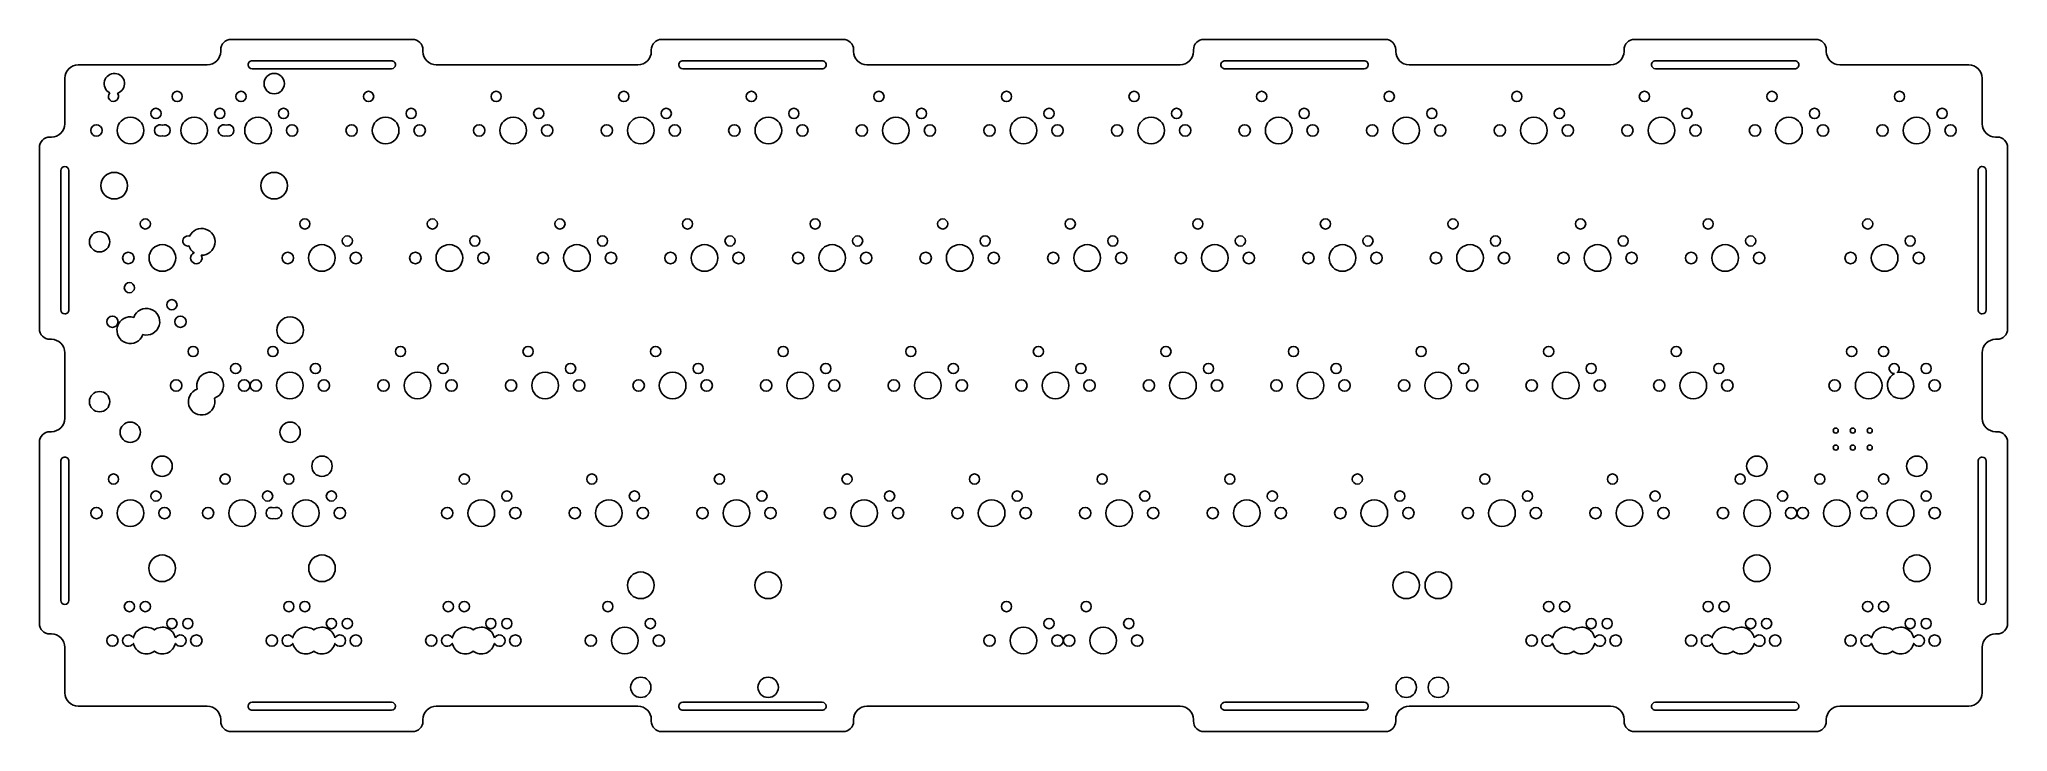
# Model space of a CAD drawing. Header units: millimetres. Extents: x 51 to 345, y -155 to -51.
import ezdxf

# ---------------------------------------------------------------- set-up
doc = ezdxf.new("R2010")
doc.units = ezdxf.units.MM
doc.layers.get('0').update_dxf_attribs({"linetype": 'CONTINUOUS'})

msp = doc.modelspace()

# ---------------------------------------------------------------- linework, layer by layer
for p, q in [((54.69, -91.89), (54.69, -71.09)), ((55.89, -71.09), (55.89, -91.89)), ((340.99, -91.89), (340.99, -71.09)), ((342.19, -71.09), (342.19, -91.89)), ((54.69, -135.29), (54.69, -114.49)), ((55.89, -114.49), (55.89, -135.29)), ((340.99, -135.29), (340.99, -114.49)), ((342.19, -114.49), (342.19, -135.29)), ((83.26, -150.49), (104.06, -150.49)), ((104.06, -151.69), (83.26, -151.69)), ((147.57, -150.49), (168.37, -150.49)), ((168.37, -151.69), (147.57, -151.69)), ((228.51, -150.49), (249.31, -150.49)), ((249.31, -151.69), (228.51, -151.69)), ((292.81, -150.49), (313.61, -150.49)), ((313.61, -151.69), (292.81, -151.69))]:
    msp.add_line(p, q)
for points in [[(110.76, -55.29, -0.414214), (108.76, -53.29), (108.76, -53.04, 0.414214), (107.21, -51.49), (80.11, -51.49, 0.414221), (78.56, -53.04), (78.56, -53.29, -0.414211), (76.56, -55.29), (57.29, -55.29, 0.414219), (55.29, -57.29), (55.29, -64.09, -0.414214), (53.29, -66.09), (53.04, -66.09, 0.414208), (51.49, -67.64), (51.49, -94.74, 0.414215), (53.04, -96.29), (53.29, -96.29, -0.414212), (55.29, -98.29), (55.29, -108.09, -0.414211), (53.29, -110.09), (53.04, -110.09, 0.414214), (51.49, -111.64), (51.49, -138.74, 0.414208), (53.04, -140.29), (53.29, -140.29, -0.414214), (55.29, -142.29), (55.29, -149.09, 0.414219), (57.29, -151.09), (76.56, -151.09, -0.414212), (78.56, -153.09), (78.56, -153.34, 0.414221), (80.11, -154.89), (107.21, -154.89, 0.414212), (108.76, -153.34), (108.76, -153.09, -0.414214), (110.76, -151.09), (140.86, -151.09, -0.414215), (142.86, -153.09), (142.86, -153.34, 0.414215), (144.41, -154.89), (171.51, -154.89, 0.414213), (173.06, -153.34), (173.06, -153.09, -0.414215), (175.06, -151.09), (221.82, -151.09, -0.414214), (223.82, -153.09), (223.82, -153.34, 0.414214), (225.37, -154.89), (252.47, -154.89, 0.414212), (254.02, -153.34), (254.02, -153.09, -0.414214), (256.02, -151.09), (286.11, -151.09, -0.414215), (288.11, -153.09), (288.11, -153.34, 0.414215), (289.66, -154.89), (316.76, -154.89, 0.414219), (318.31, -153.34), (318.31, -153.09, -0.414212), (320.31, -151.09), (339.59, -151.09, 0.414214), (341.59, -149.09), (341.59, -142.29, -0.414215), (343.59, -140.29), (343.84, -140.29, 0.414214), (345.39, -138.74), (345.39, -111.64, 0.414219), (343.84, -110.09), (343.59, -110.09, -0.414211), (341.59, -108.09), (341.59, -98.29, -0.414212), (343.59, -96.29), (343.84, -96.29, 0.414219), (345.39, -94.74), (345.39, -67.64, 0.414212), (343.84, -66.09), (343.59, -66.09, -0.414212), (341.59, -64.09), (341.59, -57.29, 0.414219), (339.59, -55.29), (320.31, -55.29, -0.414211), (318.31, -53.29), (318.31, -53.04, 0.414219), (316.76, -51.49), (289.66, -51.49, 0.414214), (288.11, -53.04), (288.11, -53.29, -0.414212), (286.11, -55.29), (256.02, -55.29, -0.414213), (254.02, -53.29), (254.02, -53.04, 0.414213), (252.47, -51.49), (225.37, -51.49, 0.414215), (223.82, -53.04), (223.82, -53.29, -0.414214), (221.82, -55.29), (175.06, -55.29, -0.414213), (173.06, -53.29), (173.06, -53.04, 0.414212), (171.51, -51.49), (144.41, -51.49, 0.414214), (142.86, -53.04), (142.86, -53.29, -0.414212), (140.86, -55.29)], [(83.26, -55.89), (104.06, -55.89, 0.414204), (104.66, -55.29, 0.414214), (104.06, -54.69), (83.26, -54.69, 0.414218), (82.66, -55.29, 0.414209)], [(146.97, -55.29, -0.414214), (147.57, -54.69), (168.37, -54.69, -0.414229), (168.97, -55.29, -0.414214), (168.37, -55.89), (147.57, -55.89, -0.414208)], [(249.31, -54.69, -0.414214), (249.91, -55.29, -0.414203), (249.31, -55.89), (228.51, -55.89, -0.414214), (227.91, -55.29, -0.414234), (228.51, -54.69)], [(292.21, -55.29, -0.414214), (292.81, -54.69), (313.61, -54.69, -0.414229), (314.21, -55.29, -0.414214), (313.61, -55.89), (292.81, -55.89, -0.414208)], [(62.01, -59.47, -5.091777), (63.16, -59.55, -2.186796)], [(75.67, -83.72, -2.589663), (74.58, -83.36, -0.163388), (73.83, -82.34, -1.332365), (73.92, -80.88, -1.851235)], [(328.51, -101.41, -6.895285), (328.91, -101.26, -18.367706)], [(71.8, -140.88, -3.920564), (71.8, -141.7, -0.547884), (68.66, -142.89, -0.547884), (65.52, -141.7, -3.920564), (65.52, -140.88, -0.547884), (68.66, -139.69, -0.547884)], [(95.61, -140.88, -3.920564), (95.61, -141.7, -0.547884), (92.47, -142.89, -0.547884), (89.33, -141.7, -3.920564), (89.33, -140.88, -0.547884), (92.47, -139.69, -0.547884)], [(119.43, -140.88, -3.920564), (119.43, -141.7, -0.547884), (116.28, -142.89, -0.547884), (113.14, -141.7, -3.920564), (113.14, -140.88, -0.547884), (116.28, -139.69, -0.547884)], [(283.73, -140.88, -3.920564), (283.73, -141.7, -0.547884), (280.59, -142.89, -0.547884), (277.45, -141.7, -3.920564), (277.45, -140.88, -0.547884), (280.59, -139.69, -0.547884)], [(307.55, -140.88, -3.920564), (307.55, -141.7, -0.547884), (304.4, -142.89, -0.547884), (301.26, -141.7, -3.920564), (301.26, -140.88, -0.547884), (304.4, -139.69, -0.547884)], [(331.36, -140.88, -3.920564), (331.36, -141.7, -0.547884), (328.22, -142.89, -0.547884), (325.07, -141.7, -3.920564), (325.07, -140.88, -0.547884), (328.22, -139.69, -0.547884)]]:
    msp.add_lwpolyline(points, format="xyb", close=True)
for centre, radius in [((86.55, -58.1), 1.52), ((72.07, -60.01), 0.762), ((81.6, -60.01), 0.762), ((100.65, -60.01), 0.762), ((119.7, -60.01), 0.762), ((138.75, -60.01), 0.762), ((157.8, -60.01), 0.762), ((176.85, -60.01), 0.762), ((195.9, -60.01), 0.762), ((214.95, -60.01), 0.762), ((234, -60.01), 0.762), ((253.05, -60.01), 0.762), ((272.1, -60.01), 0.762), ((291.15, -60.01), 0.762), ((310.2, -60.01), 0.762), ((329.25, -60.01), 0.762), ((60.01, -65.09), 0.851), ((65.09, -65.09), 1.99), ((68.9, -62.55), 0.762), ((74.61, -65.09), 1.99), ((78.42, -62.55), 0.762), ((84.14, -65.09), 1.99), ((87.95, -62.55), 0.762), ((89.22, -65.09), 0.851), ((98.11, -65.09), 0.851), ((103.19, -65.09), 1.99), ((107, -62.55), 0.762), ((108.27, -65.09), 0.851), ((117.16, -65.09), 0.851), ((122.24, -65.09), 1.99), ((126.05, -62.55), 0.762), ((127.32, -65.09), 0.851), ((136.21, -65.09), 0.851), ((141.29, -65.09), 1.99), ((145.1, -62.55), 0.762), ((146.37, -65.09), 0.851), ((155.26, -65.09), 0.851), ((160.34, -65.09), 1.99), ((164.15, -62.55), 0.762), ((165.42, -65.09), 0.851), ((174.31, -65.09), 0.851), ((179.39, -65.09), 1.99), ((183.2, -62.55), 0.762), ((184.47, -65.09), 0.851), ((193.36, -65.09), 0.851), ((198.44, -65.09), 1.99), ((202.25, -62.55), 0.762), ((203.52, -65.09), 0.851), ((212.41, -65.09), 0.851), ((217.49, -65.09), 1.99), ((221.3, -62.55), 0.762), ((222.57, -65.09), 0.851), ((231.46, -65.09), 0.851), ((236.54, -65.09), 1.99), ((240.35, -62.55), 0.762), ((241.62, -65.09), 0.851), ((250.51, -65.09), 0.851), ((255.59, -65.09), 1.99), ((259.4, -62.55), 0.762), ((260.67, -65.09), 0.851), ((269.56, -65.09), 0.851), ((274.64, -65.09), 1.99), ((278.45, -62.55), 0.762), ((279.72, -65.09), 0.851), ((288.61, -65.09), 0.851), ((293.69, -65.09), 1.99), ((297.5, -62.55), 0.762), ((298.77, -65.09), 0.851), ((307.66, -65.09), 0.851), ((312.74, -65.09), 1.99), ((316.55, -62.55), 0.762), ((317.82, -65.09), 0.851), ((326.71, -65.09), 0.851), ((331.79, -65.09), 1.99), ((335.6, -62.55), 0.762), ((336.87, -65.09), 0.851), ((62.67, -73.34), 1.99), ((86.55, -73.34), 1.99), ((67.31, -79.06), 0.762), ((91.12, -79.06), 0.762), ((110.17, -79.06), 0.762), ((129.22, -79.06), 0.762), ((148.27, -79.06), 0.762), ((167.32, -79.06), 0.762), ((186.37, -79.06), 0.762), ((205.42, -79.06), 0.762), ((224.47, -79.06), 0.762), ((243.52, -79.06), 0.762), ((262.57, -79.06), 0.762), ((281.62, -79.06), 0.762), ((300.67, -79.06), 0.762), ((324.49, -79.06), 0.762), ((60.48, -81.72), 1.52), ((69.85, -84.14), 1.99), ((93.66, -84.14), 1.99), ((97.47, -81.6), 0.762), ((112.71, -84.14), 1.99), ((116.52, -81.6), 0.762), ((131.76, -84.14), 1.99), ((135.57, -81.6), 0.762), ((150.81, -84.14), 1.99), ((154.62, -81.6), 0.762), ((169.86, -84.14), 1.99), ((173.67, -81.6), 0.762), ((188.91, -84.14), 1.99), ((192.72, -81.6), 0.762), ((207.96, -84.14), 1.99), ((211.77, -81.6), 0.762), ((227.01, -84.14), 1.99), ((230.82, -81.6), 0.762), ((246.06, -84.14), 1.99), ((249.87, -81.6), 0.762), ((265.11, -84.14), 1.99), ((268.92, -81.6), 0.762), ((284.16, -84.14), 1.99), ((287.97, -81.6), 0.762), ((303.21, -84.14), 1.99), ((307.02, -81.6), 0.762), ((327.02, -84.14), 1.99), ((330.84, -81.6), 0.762), ((64.77, -84.14), 0.851), ((88.58, -84.14), 0.851), ((98.74, -84.14), 0.851), ((107.63, -84.14), 0.851), ((117.79, -84.14), 0.851), ((126.68, -84.14), 0.851), ((136.84, -84.14), 0.851), ((145.73, -84.14), 0.851), ((155.89, -84.14), 0.851), ((164.78, -84.14), 0.851), ((174.94, -84.14), 0.851), ((183.83, -84.14), 0.851), ((193.99, -84.14), 0.851), ((202.88, -84.14), 0.851), ((213.04, -84.14), 0.851), ((221.93, -84.14), 0.851), ((232.09, -84.14), 0.851), ((240.98, -84.14), 0.851), ((251.14, -84.14), 0.851), ((260.03, -84.14), 0.851), ((270.19, -84.14), 0.851), ((279.08, -84.14), 0.851), ((289.24, -84.14), 0.851), ((298.13, -84.14), 0.851), ((308.29, -84.14), 0.851), ((321.94, -84.14), 0.851), ((332.11, -84.14), 0.851), ((64.93, -88.58), 0.762), ((71.28, -91.12), 0.762), ((62.39, -93.66), 0.851), ((72.55, -93.66), 0.851), ((88.93, -94.93), 1.99), ((74.45, -98.11), 0.762), ((80.8, -100.65), 0.762), ((86.36, -98.11), 0.762), ((92.71, -100.65), 0.762), ((105.41, -98.11), 0.762), ((111.76, -100.65), 0.762), ((124.46, -98.11), 0.762), ((130.81, -100.65), 0.762), ((143.51, -98.11), 0.762), ((149.86, -100.65), 0.762), ((162.56, -98.11), 0.762), ((168.91, -100.65), 0.762), ((181.61, -98.11), 0.762), ((187.96, -100.65), 0.762), ((200.66, -98.11), 0.762), ((207.01, -100.65), 0.762), ((219.71, -98.11), 0.762), ((226.06, -100.65), 0.762), ((238.76, -98.11), 0.762), ((245.11, -100.65), 0.762), ((257.81, -98.11), 0.762), ((264.16, -100.65), 0.762), ((276.86, -98.11), 0.762), ((283.21, -100.65), 0.762), ((295.91, -98.11), 0.762), ((302.26, -100.65), 0.762), ((322.1, -98.11), 0.762), ((326.87, -98.11), 0.762), ((333.22, -100.65), 0.762), ((71.91, -103.19), 0.851), ((82.07, -103.19), 0.851), ((83.82, -103.19), 0.851), ((88.9, -103.19), 1.99), ((93.98, -103.19), 0.851), ((102.87, -103.19), 0.851), ((107.95, -103.19), 1.99), ((113.03, -103.19), 0.851), ((121.92, -103.19), 0.851), ((127, -103.19), 1.99), ((132.08, -103.19), 0.851), ((140.97, -103.19), 0.851), ((146.05, -103.19), 1.99), ((151.13, -103.19), 0.851), ((160.02, -103.19), 0.851), ((165.1, -103.19), 1.99), ((170.18, -103.19), 0.851), ((179.07, -103.19), 0.851), ((184.15, -103.19), 1.99), ((189.23, -103.19), 0.851), ((198.12, -103.19), 0.851), ((203.2, -103.19), 1.99), ((208.28, -103.19), 0.851), ((217.17, -103.19), 0.851), ((222.25, -103.19), 1.99), ((227.33, -103.19), 0.851), ((236.22, -103.19), 0.851), ((241.3, -103.19), 1.99), ((246.38, -103.19), 0.851), ((255.27, -103.19), 0.851), ((260.35, -103.19), 1.99), ((265.43, -103.19), 0.851), ((274.32, -103.19), 0.851), ((279.4, -103.19), 1.99), ((284.48, -103.19), 0.851), ((293.37, -103.19), 0.851), ((298.45, -103.19), 1.99), ((303.53, -103.19), 0.851), ((319.56, -103.19), 0.851), ((324.64, -103.19), 1.99), ((334.49, -103.19), 0.851), ((60.48, -105.6), 1.52), ((65.06, -110.17), 1.52), ((88.93, -110.17), 1.52), ((319.72, -109.92), 0.381), ((322.26, -109.92), 0.381), ((324.8, -109.92), 0.381), ((69.82, -115.25), 1.52), ((93.69, -115.25), 1.52), ((307.94, -115.25), 1.52), ((319.72, -112.46), 0.381), ((322.26, -112.46), 0.381), ((324.8, -112.46), 0.381), ((331.82, -115.25), 1.52), ((62.55, -117.16), 0.762), ((79.22, -117.16), 0.762), ((88.74, -117.16), 0.762), ((114.94, -117.16), 0.762), ((133.99, -117.16), 0.762), ((153.03, -117.16), 0.762), ((172.09, -117.16), 0.762), ((191.13, -117.16), 0.762), ((210.19, -117.16), 0.762), ((229.24, -117.16), 0.762), ((248.29, -117.16), 0.762), ((267.33, -117.16), 0.762), ((286.38, -117.16), 0.762), ((305.44, -117.16), 0.762), ((317.34, -117.16), 0.762), ((326.87, -117.16), 0.762), ((65.09, -122.24), 1.99), ((68.9, -119.7), 0.762), ((81.76, -122.24), 1.99), ((85.57, -119.7), 0.762), ((91.28, -122.24), 1.99), ((95.09, -119.7), 0.762), ((117.48, -122.24), 1.99), ((121.29, -119.7), 0.762), ((136.53, -122.24), 1.99), ((140.34, -119.7), 0.762), ((155.57, -122.24), 1.99), ((159.38, -119.7), 0.762), ((174.63, -122.24), 1.99), ((178.44, -119.7), 0.762), ((193.68, -122.24), 1.99), ((197.49, -119.7), 0.762), ((212.73, -122.24), 1.99), ((216.54, -119.7), 0.762), ((231.78, -122.24), 1.99), ((235.59, -119.7), 0.762), ((250.82, -122.24), 1.99), ((254.63, -119.7), 0.762), ((269.88, -122.24), 1.99), ((273.69, -119.7), 0.762), ((288.93, -122.24), 1.99), ((292.74, -119.7), 0.762), ((307.98, -122.24), 1.99), ((311.79, -119.7), 0.762), ((319.88, -122.24), 1.99), ((323.69, -119.7), 0.762), ((329.41, -122.24), 1.99), ((333.22, -119.7), 0.762), ((60.01, -122.24), 0.851), ((70.17, -122.24), 0.851), ((76.68, -122.24), 0.851), ((96.36, -122.24), 0.851), ((112.39, -122.24), 0.851), ((122.56, -122.24), 0.851), ((131.44, -122.24), 0.851), ((141.6, -122.24), 0.851), ((150.5, -122.24), 0.851), ((160.66, -122.24), 0.851), ((169.54, -122.24), 0.851), ((179.71, -122.24), 0.851), ((188.59, -122.24), 0.851), ((198.76, -122.24), 0.851), ((207.65, -122.24), 0.851), ((217.81, -122.24), 0.851), ((226.69, -122.24), 0.851), ((236.86, -122.24), 0.851), ((245.75, -122.24), 0.851), ((255.91, -122.24), 0.851), ((264.8, -122.24), 0.851), ((274.95, -122.24), 0.851), ((283.85, -122.24), 0.851), ((294, -122.24), 0.851), ((302.89, -122.24), 0.851), ((313.06, -122.24), 0.851), ((314.8, -122.24), 0.851), ((334.49, -122.24), 0.851), ((69.82, -130.49), 1.99), ((93.69, -130.49), 1.99), ((307.94, -130.49), 1.99), ((331.82, -130.49), 1.99), ((141.29, -133.03), 1.99), ((160.31, -133.03), 1.99), ((255.59, -133.03), 1.99), ((260.38, -133.03), 1.99), ((64.93, -136.21), 0.762), ((67.31, -136.21), 0.762), ((71.28, -138.75), 0.762), ((73.66, -138.75), 0.762), ((88.74, -136.21), 0.762), ((91.12, -136.21), 0.762), ((95.09, -138.75), 0.762), ((97.47, -138.75), 0.762), ((112.55, -136.21), 0.762), ((114.94, -136.21), 0.762), ((118.9, -138.75), 0.762), ((121.29, -138.75), 0.762), ((136.37, -136.21), 0.762), ((142.72, -138.75), 0.762), ((195.9, -136.21), 0.762), ((202.25, -138.75), 0.762), ((207.8, -136.21), 0.762), ((214.15, -138.75), 0.762), ((276.86, -136.21), 0.762), ((279.24, -136.21), 0.762), ((283.21, -138.75), 0.762), ((285.59, -138.75), 0.762), ((300.67, -136.21), 0.762), ((303.05, -136.21), 0.762), ((307.02, -138.75), 0.762), ((309.4, -138.75), 0.762), ((324.49, -136.21), 0.762), ((326.87, -136.21), 0.762), ((330.84, -138.75), 0.762), ((333.22, -138.75), 0.762), ((62.39, -141.29), 0.851), ((74.93, -141.29), 0.851), ((86.2, -141.29), 0.851), ((98.74, -141.29), 0.851), ((110.01, -141.29), 0.851), ((122.56, -141.29), 0.851), ((133.83, -141.29), 0.851), ((138.91, -141.29), 1.99), ((143.99, -141.29), 0.851), ((193.36, -141.29), 0.851), ((198.44, -141.29), 1.99), ((203.52, -141.29), 0.851), ((205.26, -141.29), 0.851), ((210.34, -141.29), 1.99), ((215.42, -141.29), 0.851), ((274.32, -141.29), 0.851), ((286.86, -141.29), 0.851), ((298.13, -141.29), 0.851), ((310.67, -141.29), 0.851), ((321.94, -141.29), 0.851), ((334.49, -141.29), 0.851), ((141.29, -148.27), 1.52), ((160.31, -148.27), 1.52), ((255.59, -148.27), 1.52), ((260.38, -148.27), 1.52)]:
    msp.add_circle(centre, radius)
for centre, radius, start, end in [((69.53, -65.09), 0.851, 68.091, 291.909), ((70.17, -65.09), 0.851, -111.909, 111.909), ((79.06, -65.09), 0.851, 68.091, 291.909), ((79.69, -65.09), 0.851, -111.909, 111.909), ((55.29, -71.09), 0.6, 90.001, 179.9996), ((55.29, -71.09), 0.6, 0, 90), ((341.59, -71.09), 0.6, 90, 180.0006), ((341.59, -71.09), 0.6, 0.001, 89.999), ((55.29, -91.89), 0.6, 180, 270), ((55.29, -91.89), 0.6, -90.0019, 0.0013), ((65.06, -94.93), 1.99, 74.6183, 340.8988), ((67.47, -93.66), 1.99, -105.3817, 160.8988), ((341.59, -91.89), 0.6, 179.9981, 270.0019), ((341.59, -91.89), 0.6, 270, 359.9994), ((76.99, -103.19), 1.99, -70.8988, 195.3817), ((75.72, -105.6), 1.99, -250.8988, 15.3817), ((55.29, -114.49), 0.6, 90, 180.0003), ((55.29, -114.49), 0.6, -0.0019, 90.0019), ((341.59, -114.49), 0.6, 89.9981, 180.0022), ((341.59, -114.49), 0.6, 0, 90), ((86.2, -122.24), 0.851, 68.091, 291.909), ((86.84, -122.24), 0.851, -111.909, 111.909), ((324.33, -122.24), 0.851, 68.091, 291.909), ((324.96, -122.24), 0.851, -111.909, 111.909), ((55.29, -135.29), 0.6, 180.001, 269.999), ((55.29, -135.29), 0.6, 270, 359.9997), ((341.59, -135.29), 0.6, 180, 270), ((341.59, -135.29), 0.6, 270.001, 359.9988), ((83.26, -151.09), 0.6, 90, 179.999), ((83.26, -151.09), 0.6, 180, 270.001), ((104.06, -151.09), 0.6, 0.001, 89.999), ((104.06, -151.09), 0.6, -90, 0), ((147.57, -151.09), 0.6, 90.001, 179.999), ((147.57, -151.09), 0.6, 180, 270.0008), ((168.37, -151.09), 0.6, 0, 89.9992), ((168.37, -151.09), 0.6, -90.0019, 0.0019), ((228.51, -151.09), 0.6, 90, 180), ((228.51, -151.09), 0.6, 179.9981, 270.002), ((249.31, -151.09), 0.6, 0.001, 89.9989), ((249.31, -151.09), 0.6, -90, 0), ((292.81, -151.09), 0.6, 90.001, 179.999), ((292.81, -151.09), 0.6, 180, 270.0009), ((313.61, -151.09), 0.6, 0, 89.9991), ((313.61, -151.09), 0.6, -90.0019, 0.0019)]:
    msp.add_arc(centre, radius, start, end)

doc.saveas('drawing.dxf')
